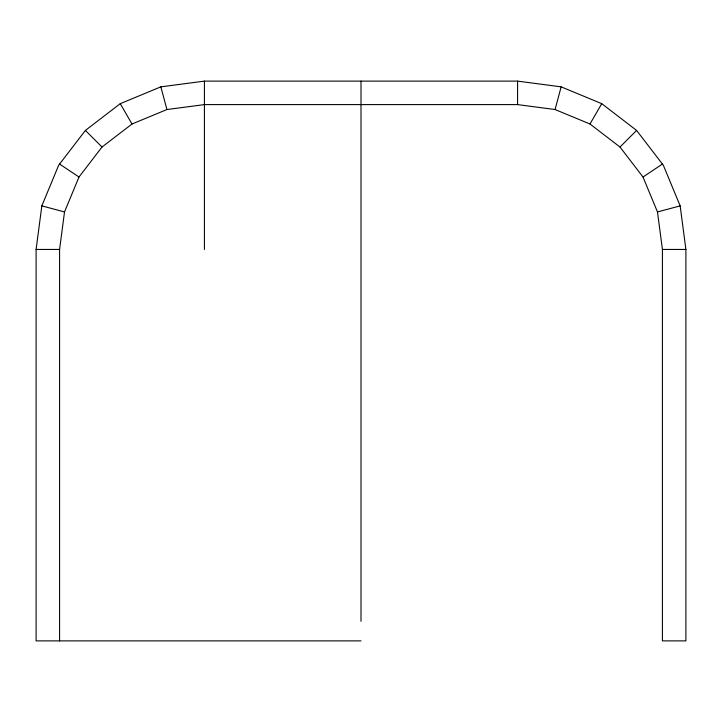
<?xml version="1.0" encoding="UTF-8"?>
<svg xmlns="http://www.w3.org/2000/svg" width="722" height="722" viewBox="0 0 722 722"><rect width="100%" height="100%" fill="white"/><g stroke="black" fill="none" stroke-linecap="round" stroke-linejoin="round"><path stroke-width="1.08" d="M361 640.883L36.1 640.883L36.1 249.442L41.84 205.869L58.653 165.275L85.404 130.42L120.258 103.67L160.853 86.848L204.425 81.117L517.575 81.117L561.147 86.848L601.742 103.67L636.596 130.42L663.347 165.275L680.16 205.869L685.9 249.442L685.9 640.883L662.417 640.883L662.417 249.442L657.48 211.952L643.013 177.016L619.99 147.026L589.991 124.004L555.065 109.536L517.575 104.6L204.425 104.6L166.935 109.536L132.009 124.004L102.01 147.026L78.987 177.016L64.52 211.952L59.583 249.442L59.583 640.883M555.065 109.536L561.147 86.848M589.991 124.004L601.742 103.67M619.99 147.026L636.596 130.42M643.013 177.016L662.417 164.056M657.48 211.952L680.16 205.869M36.1 249.442L59.583 249.442M662.417 249.442L685.9 249.442M41.84 205.869L64.52 211.952M59.583 164.056L78.987 177.016M85.404 130.42L102.01 147.026M120.258 103.67L132.009 124.004M160.853 86.848L166.935 109.536M517.575 81.117L517.575 104.6M361 81.117L361 621.308M204.425 81.117L204.425 249.442"/></g></svg>
